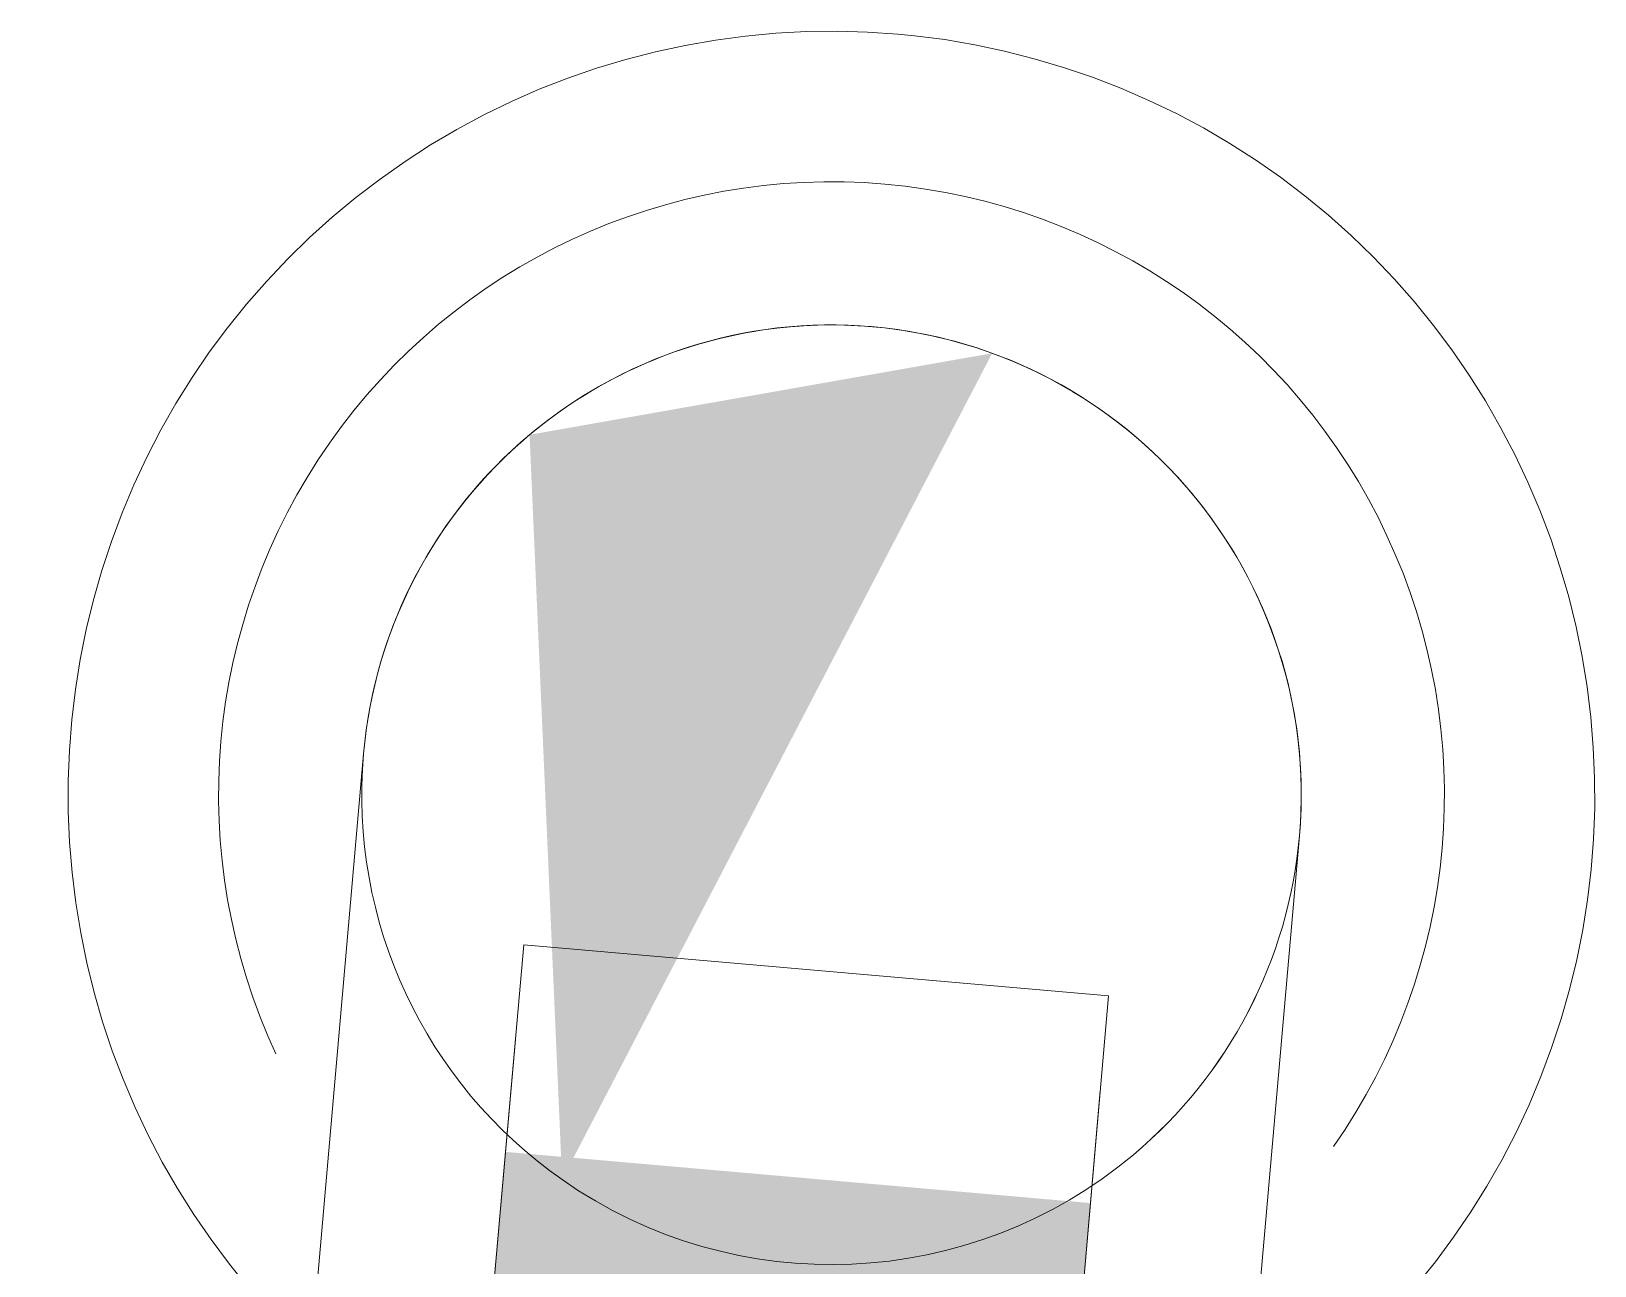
# Model space of a CAD drawing. Header units: millimetres. Extents: x 632 to 546626, y -3890 to 22200.
# Drawn here: x 389723.11 to 389736.43, y 17011.61 to 17022.12 of the extents above; entities that cross this region are included whole.
import ezdxf

# ---------------------------------------------------------------- set-up
doc = ezdxf.new("R2010")
doc.units = ezdxf.units.MM
doc.layers.add('A-770-ME_FFE_SA', color=91, linetype='Continuous', lineweight=13)

# ---------------------------------------------------------------- blocks, each defined once
blk = doc.blocks.new('Static Line_Sayfa_Metal Deck_Pan Mount - Up to 15 _ pitch - Max 2 Users-1845519-S6_501-SECTION A6')
at = {"layer": 'A-770-ME_FFE_SA', "lineweight": 5, "transparency": 33554432}
for points in [[(4567685.188, 17012.347), (4567688.85, 17019.382), (4567684.911, 17018.688)], [(4567684.706, 17012.583), (4567680.668, 16966.424), (4567685.649, 16965.989), (4567689.687, 17012.147)]]:
    blk.add_hatch(color=256, dxfattribs=at).paths.add_polyline_path(points)
at = {"layer": 'A-770-ME_FFE_SA', "lineweight": 5}
for p, q in [((4567683.497, 17015.972), (4567681.84, 16997.045)), ((4567689.809, 16996.347), (4567691.467, 17015.274)), ((4567684.861, 17014.347), (4567684.706, 17012.583)), ((4567689.842, 17013.911), (4567684.861, 17014.347)), ((4567689.687, 17012.147), (4567689.842, 17013.911)), ((4567684.79, 17013.54), (4567684.075, 17005.366)), ((4567689.056, 17004.93), (4567689.771, 17013.104)), ((4567680.668, 16966.424), (4567684.706, 17012.583)), ((4567689.687, 17012.147), (4567685.649, 16965.989))]:
    blk.add_line(p, q, dxfattribs=at)
at = {"layer": 'A-770-ME_FFE_SA', "lineweight": 5, "flags": 128}
for points in [[(4567688.048, 17022.099), (4567687.789, 17022.116), (4567687.529, 17022.123), (4567687.269, 17022.12), (4567687.009, 17022.106), (4567686.751, 17022.082), (4567686.493, 17022.048), (4567686.237, 17022.003), (4567685.983, 17021.948), (4567685.731, 17021.883), (4567685.482, 17021.808), (4567685.236, 17021.723), (4567684.994, 17021.629), (4567684.756, 17021.524), (4567684.522, 17021.411), (4567684.293, 17021.288), (4567684.069, 17021.156), (4567683.851, 17021.015), (4567683.638, 17020.865), (4567683.432, 17020.707), (4567683.231, 17020.541), (4567683.038, 17020.367), (4567682.852, 17020.186), (4567682.673, 17019.997), (4567682.502, 17019.801), (4567682.339, 17019.599), (4567682.184, 17019.39), (4567682.038, 17019.175), (4567681.9, 17018.955), (4567681.772, 17018.729), (4567681.652, 17018.498), (4567681.542, 17018.262), (4567681.441, 17018.023), (4567681.35, 17017.779), (4567681.268, 17017.532), (4567681.197, 17017.282), (4567681.136, 17017.03), (4567681.085, 17016.775), (4567681.044, 17016.518), (4567681.013, 17016.26), (4567680.993, 17016.001), (4567680.983, 17015.741), (4567680.983, 17015.481), (4567680.994, 17015.221), (4567681.016, 17014.962), (4567681.047, 17014.704), (4567681.089, 17014.447), (4567681.141, 17014.193), (4567681.204, 17013.94), (4567681.276, 17013.691), (4567681.358, 17013.444), (4567681.45, 17013.201), (4567681.552, 17012.961), (4567681.663, 17012.726), (4567681.784, 17012.496), (4567681.913, 17012.271), (4567682.052, 17012.051), (4567682.199, 17011.836), (4567682.355, 17011.628), (4567682.518, 17011.426)], [(4567688.048, 17022.099), (4567687.789, 17022.116), (4567687.529, 17022.123), (4567687.269, 17022.12), (4567687.009, 17022.106), (4567686.751, 17022.082), (4567686.493, 17022.048), (4567686.237, 17022.003), (4567685.983, 17021.948), (4567685.731, 17021.883), (4567685.482, 17021.808), (4567685.236, 17021.723), (4567684.994, 17021.629), (4567684.756, 17021.524), (4567684.522, 17021.411), (4567684.293, 17021.288), (4567684.069, 17021.156), (4567683.851, 17021.015), (4567683.638, 17020.865), (4567683.432, 17020.707), (4567683.231, 17020.541), (4567683.038, 17020.367), (4567682.852, 17020.186), (4567682.673, 17019.997), (4567682.502, 17019.801), (4567682.339, 17019.599), (4567682.184, 17019.39), (4567682.038, 17019.175), (4567681.9, 17018.955), (4567681.772, 17018.729), (4567681.652, 17018.498), (4567681.542, 17018.262), (4567681.441, 17018.023), (4567681.35, 17017.779), (4567681.268, 17017.532), (4567681.197, 17017.282), (4567681.136, 17017.03), (4567681.085, 17016.775), (4567681.044, 17016.518), (4567681.013, 17016.26), (4567680.993, 17016.001), (4567680.983, 17015.741), (4567680.983, 17015.481), (4567680.994, 17015.221), (4567681.016, 17014.962), (4567681.047, 17014.704), (4567681.089, 17014.447), (4567681.141, 17014.193), (4567681.204, 17013.94), (4567681.276, 17013.691), (4567681.358, 17013.444), (4567681.45, 17013.201), (4567681.552, 17012.961), (4567681.663, 17012.726), (4567681.784, 17012.496), (4567681.913, 17012.271), (4567682.052, 17012.051), (4567682.199, 17011.836), (4567682.355, 17011.628), (4567682.518, 17011.426)], [(4567688.048, 17022.099), (4567687.789, 17022.116), (4567687.529, 17022.123), (4567687.269, 17022.12), (4567687.009, 17022.106), (4567686.751, 17022.082), (4567686.493, 17022.048), (4567686.237, 17022.003), (4567685.983, 17021.948), (4567685.731, 17021.883), (4567685.482, 17021.808), (4567685.236, 17021.723), (4567684.994, 17021.629), (4567684.756, 17021.524), (4567684.522, 17021.411), (4567684.293, 17021.288), (4567684.069, 17021.156), (4567683.851, 17021.015), (4567683.638, 17020.865), (4567683.432, 17020.707), (4567683.231, 17020.541), (4567683.038, 17020.367), (4567682.852, 17020.186), (4567682.673, 17019.997), (4567682.502, 17019.801), (4567682.339, 17019.599), (4567682.184, 17019.39), (4567682.038, 17019.175), (4567681.9, 17018.955), (4567681.772, 17018.729), (4567681.652, 17018.498), (4567681.542, 17018.262), (4567681.441, 17018.023), (4567681.35, 17017.779), (4567681.268, 17017.532), (4567681.197, 17017.282), (4567681.136, 17017.03), (4567681.085, 17016.775), (4567681.044, 17016.518), (4567681.013, 17016.26), (4567680.993, 17016.001), (4567680.983, 17015.741), (4567680.983, 17015.481), (4567680.994, 17015.221), (4567681.016, 17014.962), (4567681.047, 17014.704), (4567681.089, 17014.447), (4567681.141, 17014.193), (4567681.204, 17013.94), (4567681.276, 17013.691), (4567681.358, 17013.444), (4567681.45, 17013.201), (4567681.552, 17012.961), (4567681.663, 17012.726), (4567681.784, 17012.496), (4567681.913, 17012.271), (4567682.052, 17012.051), (4567682.199, 17011.836), (4567682.355, 17011.628), (4567682.518, 17011.426)], [(4567688.048, 17022.099), (4567687.789, 17022.116), (4567687.529, 17022.123), (4567687.269, 17022.12), (4567687.009, 17022.106), (4567686.751, 17022.082), (4567686.493, 17022.048), (4567686.237, 17022.003), (4567685.983, 17021.948), (4567685.731, 17021.883), (4567685.482, 17021.808), (4567685.236, 17021.723), (4567684.994, 17021.629), (4567684.756, 17021.524), (4567684.522, 17021.411), (4567684.293, 17021.288), (4567684.069, 17021.156), (4567683.851, 17021.015), (4567683.638, 17020.865), (4567683.432, 17020.707), (4567683.231, 17020.541), (4567683.038, 17020.367), (4567682.852, 17020.186), (4567682.673, 17019.997), (4567682.502, 17019.801), (4567682.339, 17019.599), (4567682.184, 17019.39), (4567682.038, 17019.175), (4567681.9, 17018.955), (4567681.772, 17018.729), (4567681.652, 17018.498), (4567681.542, 17018.262), (4567681.441, 17018.023), (4567681.35, 17017.779), (4567681.268, 17017.532), (4567681.197, 17017.282), (4567681.136, 17017.03), (4567681.085, 17016.775), (4567681.044, 17016.518), (4567681.013, 17016.26), (4567680.993, 17016.001), (4567680.983, 17015.741), (4567680.983, 17015.481), (4567680.994, 17015.221), (4567681.016, 17014.962), (4567681.047, 17014.704), (4567681.089, 17014.447), (4567681.141, 17014.193), (4567681.204, 17013.94), (4567681.276, 17013.691), (4567681.358, 17013.444), (4567681.45, 17013.201), (4567681.552, 17012.961), (4567681.663, 17012.726), (4567681.784, 17012.496), (4567681.913, 17012.271), (4567682.052, 17012.051), (4567682.199, 17011.836), (4567682.355, 17011.628), (4567682.518, 17011.426)], [(4567688.048, 17022.099), (4567687.789, 17022.116), (4567687.529, 17022.123), (4567687.269, 17022.12), (4567687.009, 17022.106), (4567686.751, 17022.082), (4567686.493, 17022.048), (4567686.237, 17022.003), (4567685.983, 17021.948), (4567685.731, 17021.883), (4567685.482, 17021.808), (4567685.236, 17021.723), (4567684.994, 17021.629), (4567684.756, 17021.524), (4567684.522, 17021.411), (4567684.293, 17021.288), (4567684.069, 17021.156), (4567683.851, 17021.015), (4567683.638, 17020.865), (4567683.432, 17020.707), (4567683.231, 17020.541), (4567683.038, 17020.367), (4567682.852, 17020.186), (4567682.673, 17019.997), (4567682.502, 17019.801), (4567682.339, 17019.599), (4567682.184, 17019.39), (4567682.038, 17019.175), (4567681.9, 17018.955), (4567681.772, 17018.729), (4567681.652, 17018.498), (4567681.542, 17018.262), (4567681.441, 17018.023), (4567681.35, 17017.779), (4567681.268, 17017.532), (4567681.197, 17017.282), (4567681.136, 17017.03), (4567681.085, 17016.775), (4567681.044, 17016.518), (4567681.013, 17016.26), (4567680.993, 17016.001), (4567680.983, 17015.741), (4567680.983, 17015.481), (4567680.994, 17015.221), (4567681.016, 17014.962), (4567681.047, 17014.704), (4567681.089, 17014.447), (4567681.141, 17014.193), (4567681.204, 17013.94), (4567681.276, 17013.691), (4567681.358, 17013.444), (4567681.45, 17013.201), (4567681.552, 17012.961), (4567681.663, 17012.726), (4567681.784, 17012.496), (4567681.913, 17012.271), (4567682.052, 17012.051), (4567682.199, 17011.836), (4567682.355, 17011.628), (4567682.518, 17011.426)], [(4567688.048, 17022.099), (4567687.789, 17022.116), (4567687.529, 17022.123), (4567687.269, 17022.12), (4567687.009, 17022.106), (4567686.751, 17022.082), (4567686.493, 17022.048), (4567686.237, 17022.003), (4567685.983, 17021.948), (4567685.731, 17021.883), (4567685.482, 17021.808), (4567685.236, 17021.723), (4567684.994, 17021.629), (4567684.756, 17021.524), (4567684.522, 17021.411), (4567684.293, 17021.288), (4567684.069, 17021.156), (4567683.851, 17021.015), (4567683.638, 17020.865), (4567683.432, 17020.707), (4567683.231, 17020.541), (4567683.038, 17020.367), (4567682.852, 17020.186), (4567682.673, 17019.997), (4567682.502, 17019.801), (4567682.339, 17019.599), (4567682.184, 17019.39), (4567682.038, 17019.175), (4567681.9, 17018.955), (4567681.772, 17018.729), (4567681.652, 17018.498), (4567681.542, 17018.262), (4567681.441, 17018.023), (4567681.35, 17017.779), (4567681.268, 17017.532), (4567681.197, 17017.282), (4567681.136, 17017.03), (4567681.085, 17016.775), (4567681.044, 17016.518), (4567681.013, 17016.26), (4567680.993, 17016.001), (4567680.983, 17015.741), (4567680.983, 17015.481), (4567680.994, 17015.221), (4567681.016, 17014.962), (4567681.047, 17014.704), (4567681.089, 17014.447), (4567681.141, 17014.193), (4567681.204, 17013.94), (4567681.276, 17013.691), (4567681.358, 17013.444), (4567681.45, 17013.201), (4567681.552, 17012.961), (4567681.663, 17012.726), (4567681.784, 17012.496), (4567681.913, 17012.271), (4567682.052, 17012.051), (4567682.199, 17011.836), (4567682.355, 17011.628), (4567682.518, 17011.426)], [(4567688.048, 17022.099), (4567687.789, 17022.116), (4567687.529, 17022.123), (4567687.269, 17022.12), (4567687.009, 17022.106), (4567686.751, 17022.082), (4567686.493, 17022.048), (4567686.237, 17022.003), (4567685.983, 17021.948), (4567685.731, 17021.883), (4567685.482, 17021.808), (4567685.236, 17021.723), (4567684.994, 17021.629), (4567684.756, 17021.524), (4567684.522, 17021.411), (4567684.293, 17021.288), (4567684.069, 17021.156), (4567683.851, 17021.015), (4567683.638, 17020.865), (4567683.432, 17020.707), (4567683.231, 17020.541), (4567683.038, 17020.367), (4567682.852, 17020.186), (4567682.673, 17019.997), (4567682.502, 17019.801), (4567682.339, 17019.599), (4567682.184, 17019.39), (4567682.038, 17019.175), (4567681.9, 17018.955), (4567681.772, 17018.729), (4567681.652, 17018.498), (4567681.542, 17018.262), (4567681.441, 17018.023), (4567681.35, 17017.779), (4567681.268, 17017.532), (4567681.197, 17017.282), (4567681.136, 17017.03), (4567681.085, 17016.775), (4567681.044, 17016.518), (4567681.013, 17016.26), (4567680.993, 17016.001), (4567680.983, 17015.741), (4567680.983, 17015.481), (4567680.994, 17015.221), (4567681.016, 17014.962), (4567681.047, 17014.704), (4567681.089, 17014.447), (4567681.141, 17014.193), (4567681.204, 17013.94), (4567681.276, 17013.691), (4567681.358, 17013.444), (4567681.45, 17013.201), (4567681.552, 17012.961), (4567681.663, 17012.726), (4567681.784, 17012.496), (4567681.913, 17012.271), (4567682.052, 17012.051), (4567682.199, 17011.836), (4567682.355, 17011.628), (4567682.518, 17011.426)], [(4567688.048, 17022.099), (4567687.789, 17022.116), (4567687.529, 17022.123), (4567687.269, 17022.12), (4567687.009, 17022.106), (4567686.751, 17022.082), (4567686.493, 17022.048), (4567686.237, 17022.003), (4567685.983, 17021.948), (4567685.731, 17021.883), (4567685.482, 17021.808), (4567685.236, 17021.723), (4567684.994, 17021.629), (4567684.756, 17021.524), (4567684.522, 17021.411), (4567684.293, 17021.288), (4567684.069, 17021.156), (4567683.851, 17021.015), (4567683.638, 17020.865), (4567683.432, 17020.707), (4567683.231, 17020.541), (4567683.038, 17020.367), (4567682.852, 17020.186), (4567682.673, 17019.997), (4567682.502, 17019.801), (4567682.339, 17019.599), (4567682.184, 17019.39), (4567682.038, 17019.175), (4567681.9, 17018.955), (4567681.772, 17018.729), (4567681.652, 17018.498), (4567681.542, 17018.262), (4567681.441, 17018.023), (4567681.35, 17017.779), (4567681.268, 17017.532), (4567681.197, 17017.282), (4567681.136, 17017.03), (4567681.085, 17016.775), (4567681.044, 17016.518), (4567681.013, 17016.26), (4567680.993, 17016.001), (4567680.983, 17015.741), (4567680.983, 17015.481), (4567680.994, 17015.221), (4567681.016, 17014.962), (4567681.047, 17014.704), (4567681.089, 17014.447), (4567681.141, 17014.193), (4567681.204, 17013.94), (4567681.276, 17013.691), (4567681.358, 17013.444), (4567681.45, 17013.201), (4567681.552, 17012.961), (4567681.663, 17012.726), (4567681.784, 17012.496), (4567681.913, 17012.271), (4567682.052, 17012.051), (4567682.199, 17011.836), (4567682.355, 17011.628), (4567682.518, 17011.426)], [(4567688.048, 17022.099), (4567687.789, 17022.116), (4567687.529, 17022.123), (4567687.269, 17022.12), (4567687.009, 17022.106), (4567686.751, 17022.082), (4567686.493, 17022.048), (4567686.237, 17022.003), (4567685.983, 17021.948), (4567685.731, 17021.883), (4567685.482, 17021.808), (4567685.236, 17021.723), (4567684.994, 17021.629), (4567684.756, 17021.524), (4567684.522, 17021.411), (4567684.293, 17021.288), (4567684.069, 17021.156), (4567683.851, 17021.015), (4567683.638, 17020.865), (4567683.432, 17020.707), (4567683.231, 17020.541), (4567683.038, 17020.367), (4567682.852, 17020.186), (4567682.673, 17019.997), (4567682.502, 17019.801), (4567682.339, 17019.599), (4567682.184, 17019.39), (4567682.038, 17019.175), (4567681.9, 17018.955), (4567681.772, 17018.729), (4567681.652, 17018.498), (4567681.542, 17018.262), (4567681.441, 17018.023), (4567681.35, 17017.779), (4567681.268, 17017.532), (4567681.197, 17017.282), (4567681.136, 17017.03), (4567681.085, 17016.775), (4567681.044, 17016.518), (4567681.013, 17016.26), (4567680.993, 17016.001), (4567680.983, 17015.741), (4567680.983, 17015.481), (4567680.994, 17015.221), (4567681.016, 17014.962), (4567681.047, 17014.704), (4567681.089, 17014.447), (4567681.141, 17014.193), (4567681.204, 17013.94), (4567681.276, 17013.691), (4567681.358, 17013.444), (4567681.45, 17013.201), (4567681.552, 17012.961), (4567681.663, 17012.726), (4567681.784, 17012.496), (4567681.913, 17012.271), (4567682.052, 17012.051), (4567682.199, 17011.836), (4567682.355, 17011.628), (4567682.518, 17011.426)], [(4567688.048, 17022.099), (4567687.789, 17022.116), (4567687.529, 17022.123), (4567687.269, 17022.12), (4567687.009, 17022.106), (4567686.751, 17022.082), (4567686.493, 17022.048), (4567686.237, 17022.003), (4567685.983, 17021.948), (4567685.731, 17021.883), (4567685.482, 17021.808), (4567685.236, 17021.723), (4567684.994, 17021.629), (4567684.756, 17021.524), (4567684.522, 17021.411), (4567684.293, 17021.288), (4567684.069, 17021.156), (4567683.851, 17021.015), (4567683.638, 17020.865), (4567683.432, 17020.707), (4567683.231, 17020.541), (4567683.038, 17020.367), (4567682.852, 17020.186), (4567682.673, 17019.997), (4567682.502, 17019.801), (4567682.339, 17019.599), (4567682.184, 17019.39), (4567682.038, 17019.175), (4567681.9, 17018.955), (4567681.772, 17018.729), (4567681.652, 17018.498), (4567681.542, 17018.262), (4567681.441, 17018.023), (4567681.35, 17017.779), (4567681.268, 17017.532), (4567681.197, 17017.282), (4567681.136, 17017.03), (4567681.085, 17016.775), (4567681.044, 17016.518), (4567681.013, 17016.26), (4567680.993, 17016.001), (4567680.983, 17015.741), (4567680.983, 17015.481), (4567680.994, 17015.221), (4567681.016, 17014.962), (4567681.047, 17014.704), (4567681.089, 17014.447), (4567681.141, 17014.193), (4567681.204, 17013.94), (4567681.276, 17013.691), (4567681.358, 17013.444), (4567681.45, 17013.201), (4567681.552, 17012.961), (4567681.663, 17012.726), (4567681.784, 17012.496), (4567681.913, 17012.271), (4567682.052, 17012.051), (4567682.199, 17011.836), (4567682.355, 17011.628), (4567682.518, 17011.426)], [(4567692.461, 17011.446), (4567692.625, 17011.648), (4567692.779, 17011.857), (4567692.926, 17012.072), (4567693.063, 17012.292), (4567693.192, 17012.518), (4567693.312, 17012.749), (4567693.422, 17012.984), (4567693.523, 17013.224), (4567693.614, 17013.468), (4567693.695, 17013.715), (4567693.767, 17013.965), (4567693.828, 17014.217), (4567693.879, 17014.472), (4567693.92, 17014.729), (4567693.951, 17014.987), (4567693.971, 17015.246), (4567693.981, 17015.506), (4567693.98, 17015.766), (4567693.969, 17016.026), (4567693.948, 17016.285), (4567693.916, 17016.543), (4567693.875, 17016.8), (4567693.822, 17017.054), (4567693.76, 17017.307), (4567693.688, 17017.556), (4567693.606, 17017.803), (4567693.513, 17018.046), (4567693.412, 17018.285), (4567693.301, 17018.52), (4567693.18, 17018.751), (4567693.05, 17018.976), (4567692.912, 17019.196), (4567692.765, 17019.41), (4567692.609, 17019.619), (4567692.445, 17019.82), (4567692.273, 17020.016), (4567692.094, 17020.204), (4567691.907, 17020.384), (4567691.713, 17020.558), (4567691.512, 17020.723), (4567691.305, 17020.88), (4567691.092, 17021.029), (4567690.873, 17021.169), (4567690.649, 17021.3), (4567690.419, 17021.422), (4567690.185, 17021.535), (4567689.946, 17021.638), (4567689.704, 17021.732), (4567689.458, 17021.816), (4567689.208, 17021.89), (4567688.956, 17021.954), (4567688.702, 17022.008), (4567688.446, 17022.052), (4567688.188, 17022.085), (4567688.048, 17022.099)], [(4567692.461, 17011.446), (4567692.625, 17011.648), (4567692.779, 17011.857), (4567692.926, 17012.072), (4567693.063, 17012.292), (4567693.192, 17012.518), (4567693.312, 17012.749), (4567693.422, 17012.984), (4567693.523, 17013.224), (4567693.614, 17013.468), (4567693.695, 17013.715), (4567693.767, 17013.965), (4567693.828, 17014.217), (4567693.879, 17014.472), (4567693.92, 17014.729), (4567693.951, 17014.987), (4567693.971, 17015.246), (4567693.981, 17015.506), (4567693.98, 17015.766), (4567693.969, 17016.026), (4567693.948, 17016.285), (4567693.916, 17016.543), (4567693.875, 17016.8), (4567693.822, 17017.054), (4567693.76, 17017.307), (4567693.688, 17017.556), (4567693.606, 17017.803), (4567693.513, 17018.046), (4567693.412, 17018.285), (4567693.301, 17018.52), (4567693.18, 17018.751), (4567693.05, 17018.976), (4567692.912, 17019.196), (4567692.765, 17019.41), (4567692.609, 17019.619), (4567692.445, 17019.82), (4567692.273, 17020.016), (4567692.094, 17020.204), (4567691.907, 17020.384), (4567691.713, 17020.558), (4567691.512, 17020.723), (4567691.305, 17020.88), (4567691.092, 17021.029), (4567690.873, 17021.169), (4567690.649, 17021.3), (4567690.419, 17021.422), (4567690.185, 17021.535), (4567689.946, 17021.638), (4567689.704, 17021.732), (4567689.458, 17021.816), (4567689.208, 17021.89), (4567688.956, 17021.954), (4567688.702, 17022.008), (4567688.446, 17022.052), (4567688.188, 17022.085), (4567688.048, 17022.099)], [(4567692.461, 17011.446), (4567692.625, 17011.648), (4567692.779, 17011.857), (4567692.926, 17012.072), (4567693.063, 17012.292), (4567693.192, 17012.518), (4567693.312, 17012.749), (4567693.422, 17012.984), (4567693.523, 17013.224), (4567693.614, 17013.468), (4567693.695, 17013.715), (4567693.767, 17013.965), (4567693.828, 17014.217), (4567693.879, 17014.472), (4567693.92, 17014.729), (4567693.951, 17014.987), (4567693.971, 17015.246), (4567693.981, 17015.506), (4567693.98, 17015.766), (4567693.969, 17016.026), (4567693.948, 17016.285), (4567693.916, 17016.543), (4567693.875, 17016.8), (4567693.822, 17017.054), (4567693.76, 17017.307), (4567693.688, 17017.556), (4567693.606, 17017.803), (4567693.513, 17018.046), (4567693.412, 17018.285), (4567693.301, 17018.52), (4567693.18, 17018.751), (4567693.05, 17018.976), (4567692.912, 17019.196), (4567692.765, 17019.41), (4567692.609, 17019.619), (4567692.445, 17019.82), (4567692.273, 17020.016), (4567692.094, 17020.204), (4567691.907, 17020.384), (4567691.713, 17020.558), (4567691.512, 17020.723), (4567691.305, 17020.88), (4567691.092, 17021.029), (4567690.873, 17021.169), (4567690.649, 17021.3), (4567690.419, 17021.422), (4567690.185, 17021.535), (4567689.946, 17021.638), (4567689.704, 17021.732), (4567689.458, 17021.816), (4567689.208, 17021.89), (4567688.956, 17021.954), (4567688.702, 17022.008), (4567688.446, 17022.052), (4567688.188, 17022.085), (4567688.048, 17022.099)], [(4567692.461, 17011.446), (4567692.625, 17011.648), (4567692.779, 17011.857), (4567692.926, 17012.072), (4567693.063, 17012.292), (4567693.192, 17012.518), (4567693.312, 17012.749), (4567693.422, 17012.984), (4567693.523, 17013.224), (4567693.614, 17013.468), (4567693.695, 17013.715), (4567693.767, 17013.965), (4567693.828, 17014.217), (4567693.879, 17014.472), (4567693.92, 17014.729), (4567693.951, 17014.987), (4567693.971, 17015.246), (4567693.981, 17015.506), (4567693.98, 17015.766), (4567693.969, 17016.026), (4567693.948, 17016.285), (4567693.916, 17016.543), (4567693.875, 17016.8), (4567693.822, 17017.054), (4567693.76, 17017.307), (4567693.688, 17017.556), (4567693.606, 17017.803), (4567693.513, 17018.046), (4567693.412, 17018.285), (4567693.301, 17018.52), (4567693.18, 17018.751), (4567693.05, 17018.976), (4567692.912, 17019.196), (4567692.765, 17019.41), (4567692.609, 17019.619), (4567692.445, 17019.82), (4567692.273, 17020.016), (4567692.094, 17020.204), (4567691.907, 17020.384), (4567691.713, 17020.558), (4567691.512, 17020.723), (4567691.305, 17020.88), (4567691.092, 17021.029), (4567690.873, 17021.169), (4567690.649, 17021.3), (4567690.419, 17021.422), (4567690.185, 17021.535), (4567689.946, 17021.638), (4567689.704, 17021.732), (4567689.458, 17021.816), (4567689.208, 17021.89), (4567688.956, 17021.954), (4567688.702, 17022.008), (4567688.446, 17022.052), (4567688.188, 17022.085), (4567688.048, 17022.099)], [(4567692.461, 17011.446), (4567692.625, 17011.648), (4567692.779, 17011.857), (4567692.926, 17012.072), (4567693.063, 17012.292), (4567693.192, 17012.518), (4567693.312, 17012.749), (4567693.422, 17012.984), (4567693.523, 17013.224), (4567693.614, 17013.468), (4567693.695, 17013.715), (4567693.767, 17013.965), (4567693.828, 17014.217), (4567693.879, 17014.472), (4567693.92, 17014.729), (4567693.951, 17014.987), (4567693.971, 17015.246), (4567693.981, 17015.506), (4567693.98, 17015.766), (4567693.969, 17016.026), (4567693.948, 17016.285), (4567693.916, 17016.543), (4567693.875, 17016.8), (4567693.822, 17017.054), (4567693.76, 17017.307), (4567693.688, 17017.556), (4567693.606, 17017.803), (4567693.513, 17018.046), (4567693.412, 17018.285), (4567693.301, 17018.52), (4567693.18, 17018.751), (4567693.05, 17018.976), (4567692.912, 17019.196), (4567692.765, 17019.41), (4567692.609, 17019.619), (4567692.445, 17019.82), (4567692.273, 17020.016), (4567692.094, 17020.204), (4567691.907, 17020.384), (4567691.713, 17020.558), (4567691.512, 17020.723), (4567691.305, 17020.88), (4567691.092, 17021.029), (4567690.873, 17021.169), (4567690.649, 17021.3), (4567690.419, 17021.422), (4567690.185, 17021.535), (4567689.946, 17021.638), (4567689.704, 17021.732), (4567689.458, 17021.816), (4567689.208, 17021.89), (4567688.956, 17021.954), (4567688.702, 17022.008), (4567688.446, 17022.052), (4567688.188, 17022.085), (4567688.048, 17022.099)], [(4567692.461, 17011.446), (4567692.625, 17011.648), (4567692.779, 17011.857), (4567692.926, 17012.072), (4567693.063, 17012.292), (4567693.192, 17012.518), (4567693.312, 17012.749), (4567693.422, 17012.984), (4567693.523, 17013.224), (4567693.614, 17013.468), (4567693.695, 17013.715), (4567693.767, 17013.965), (4567693.828, 17014.217), (4567693.879, 17014.472), (4567693.92, 17014.729), (4567693.951, 17014.987), (4567693.971, 17015.246), (4567693.981, 17015.506), (4567693.98, 17015.766), (4567693.969, 17016.026), (4567693.948, 17016.285), (4567693.916, 17016.543), (4567693.875, 17016.8), (4567693.822, 17017.054), (4567693.76, 17017.307), (4567693.688, 17017.556), (4567693.606, 17017.803), (4567693.513, 17018.046), (4567693.412, 17018.285), (4567693.301, 17018.52), (4567693.18, 17018.751), (4567693.05, 17018.976), (4567692.912, 17019.196), (4567692.765, 17019.41), (4567692.609, 17019.619), (4567692.445, 17019.82), (4567692.273, 17020.016), (4567692.094, 17020.204), (4567691.907, 17020.384), (4567691.713, 17020.558), (4567691.512, 17020.723), (4567691.305, 17020.88), (4567691.092, 17021.029), (4567690.873, 17021.169), (4567690.649, 17021.3), (4567690.419, 17021.422), (4567690.185, 17021.535), (4567689.946, 17021.638), (4567689.704, 17021.732), (4567689.458, 17021.816), (4567689.208, 17021.89), (4567688.956, 17021.954), (4567688.702, 17022.008), (4567688.446, 17022.052), (4567688.188, 17022.085), (4567688.048, 17022.099)], [(4567692.461, 17011.446), (4567692.625, 17011.648), (4567692.779, 17011.857), (4567692.926, 17012.072), (4567693.063, 17012.292), (4567693.192, 17012.518), (4567693.312, 17012.749), (4567693.422, 17012.984), (4567693.523, 17013.224), (4567693.614, 17013.468), (4567693.695, 17013.715), (4567693.767, 17013.965), (4567693.828, 17014.217), (4567693.879, 17014.472), (4567693.92, 17014.729), (4567693.951, 17014.987), (4567693.971, 17015.246), (4567693.981, 17015.506), (4567693.98, 17015.766), (4567693.969, 17016.026), (4567693.948, 17016.285), (4567693.916, 17016.543), (4567693.875, 17016.8), (4567693.822, 17017.054), (4567693.76, 17017.307), (4567693.688, 17017.556), (4567693.606, 17017.803), (4567693.513, 17018.046), (4567693.412, 17018.285), (4567693.301, 17018.52), (4567693.18, 17018.751), (4567693.05, 17018.976), (4567692.912, 17019.196), (4567692.765, 17019.41), (4567692.609, 17019.619), (4567692.445, 17019.82), (4567692.273, 17020.016), (4567692.094, 17020.204), (4567691.907, 17020.384), (4567691.713, 17020.558), (4567691.512, 17020.723), (4567691.305, 17020.88), (4567691.092, 17021.029), (4567690.873, 17021.169), (4567690.649, 17021.3), (4567690.419, 17021.422), (4567690.185, 17021.535), (4567689.946, 17021.638), (4567689.704, 17021.732), (4567689.458, 17021.816), (4567689.208, 17021.89), (4567688.956, 17021.954), (4567688.702, 17022.008), (4567688.446, 17022.052), (4567688.188, 17022.085), (4567688.048, 17022.099)], [(4567692.461, 17011.446), (4567692.625, 17011.648), (4567692.779, 17011.857), (4567692.926, 17012.072), (4567693.063, 17012.292), (4567693.192, 17012.518), (4567693.312, 17012.749), (4567693.422, 17012.984), (4567693.523, 17013.224), (4567693.614, 17013.468), (4567693.695, 17013.715), (4567693.767, 17013.965), (4567693.828, 17014.217), (4567693.879, 17014.472), (4567693.92, 17014.729), (4567693.951, 17014.987), (4567693.971, 17015.246), (4567693.981, 17015.506), (4567693.98, 17015.766), (4567693.969, 17016.026), (4567693.948, 17016.285), (4567693.916, 17016.543), (4567693.875, 17016.8), (4567693.822, 17017.054), (4567693.76, 17017.307), (4567693.688, 17017.556), (4567693.606, 17017.803), (4567693.513, 17018.046), (4567693.412, 17018.285), (4567693.301, 17018.52), (4567693.18, 17018.751), (4567693.05, 17018.976), (4567692.912, 17019.196), (4567692.765, 17019.41), (4567692.609, 17019.619), (4567692.445, 17019.82), (4567692.273, 17020.016), (4567692.094, 17020.204), (4567691.907, 17020.384), (4567691.713, 17020.558), (4567691.512, 17020.723), (4567691.305, 17020.88), (4567691.092, 17021.029), (4567690.873, 17021.169), (4567690.649, 17021.3), (4567690.419, 17021.422), (4567690.185, 17021.535), (4567689.946, 17021.638), (4567689.704, 17021.732), (4567689.458, 17021.816), (4567689.208, 17021.89), (4567688.956, 17021.954), (4567688.702, 17022.008), (4567688.446, 17022.052), (4567688.188, 17022.085), (4567688.048, 17022.099)], [(4567692.461, 17011.446), (4567692.625, 17011.648), (4567692.779, 17011.857), (4567692.926, 17012.072), (4567693.063, 17012.292), (4567693.192, 17012.518), (4567693.312, 17012.749), (4567693.422, 17012.984), (4567693.523, 17013.224), (4567693.614, 17013.468), (4567693.695, 17013.715), (4567693.767, 17013.965), (4567693.828, 17014.217), (4567693.879, 17014.472), (4567693.92, 17014.729), (4567693.951, 17014.987), (4567693.971, 17015.246), (4567693.981, 17015.506), (4567693.98, 17015.766), (4567693.969, 17016.026), (4567693.948, 17016.285), (4567693.916, 17016.543), (4567693.875, 17016.8), (4567693.822, 17017.054), (4567693.76, 17017.307), (4567693.688, 17017.556), (4567693.606, 17017.803), (4567693.513, 17018.046), (4567693.412, 17018.285), (4567693.301, 17018.52), (4567693.18, 17018.751), (4567693.05, 17018.976), (4567692.912, 17019.196), (4567692.765, 17019.41), (4567692.609, 17019.619), (4567692.445, 17019.82), (4567692.273, 17020.016), (4567692.094, 17020.204), (4567691.907, 17020.384), (4567691.713, 17020.558), (4567691.512, 17020.723), (4567691.305, 17020.88), (4567691.092, 17021.029), (4567690.873, 17021.169), (4567690.649, 17021.3), (4567690.419, 17021.422), (4567690.185, 17021.535), (4567689.946, 17021.638), (4567689.704, 17021.732), (4567689.458, 17021.816), (4567689.208, 17021.89), (4567688.956, 17021.954), (4567688.702, 17022.008), (4567688.446, 17022.052), (4567688.188, 17022.085), (4567688.048, 17022.099)], [(4567692.461, 17011.446), (4567692.625, 17011.648), (4567692.779, 17011.857), (4567692.926, 17012.072), (4567693.063, 17012.292), (4567693.192, 17012.518), (4567693.312, 17012.749), (4567693.422, 17012.984), (4567693.523, 17013.224), (4567693.614, 17013.468), (4567693.695, 17013.715), (4567693.767, 17013.965), (4567693.828, 17014.217), (4567693.879, 17014.472), (4567693.92, 17014.729), (4567693.951, 17014.987), (4567693.971, 17015.246), (4567693.981, 17015.506), (4567693.98, 17015.766), (4567693.969, 17016.026), (4567693.948, 17016.285), (4567693.916, 17016.543), (4567693.875, 17016.8), (4567693.822, 17017.054), (4567693.76, 17017.307), (4567693.688, 17017.556), (4567693.606, 17017.803), (4567693.513, 17018.046), (4567693.412, 17018.285), (4567693.301, 17018.52), (4567693.18, 17018.751), (4567693.05, 17018.976), (4567692.912, 17019.196), (4567692.765, 17019.41), (4567692.609, 17019.619), (4567692.445, 17019.82), (4567692.273, 17020.016), (4567692.094, 17020.204), (4567691.907, 17020.384), (4567691.713, 17020.558), (4567691.512, 17020.723), (4567691.305, 17020.88), (4567691.092, 17021.029), (4567690.873, 17021.169), (4567690.649, 17021.3), (4567690.419, 17021.422), (4567690.185, 17021.535), (4567689.946, 17021.638), (4567689.704, 17021.732), (4567689.458, 17021.816), (4567689.208, 17021.89), (4567688.956, 17021.954), (4567688.702, 17022.008), (4567688.446, 17022.052), (4567688.188, 17022.085), (4567688.048, 17022.099)]]:
    blk.add_lwpolyline(points, dxfattribs=at)
at = {"layer": 'A-770-ME_FFE_SA', "lineweight": 5}
for radius, start, end in [(5.219, 85, 205), (5.219, 85, 205), (5.219, 85, 205), (5.219, 85, 205), (5.219, 85, 205), (5.219, 85, 205), (5.219, 85, 205), (5.219, 85, 205), (5.219, 85, 205), (5.219, 85, 205), (5.219, 85, 205), (5.219, 85, 205), (5.219, 85, 205), (5.219, 85, 205), (5.219, 85, 205), (5.219, 85, 205), (5.219, 85, 205), (5.219, 85, 205), (5.219, 85, 205), (5.219, 85, 205), (5.219, 325, 85), (5.219, 325, 85), (5.219, 325, 85), (5.219, 325, 85), (5.219, 325, 85), (5.219, 325, 85), (5.219, 325, 85), (5.219, 325, 85), (5.219, 325, 85), (5.219, 325, 85), (5.219, 325, 85), (5.219, 325, 85), (5.219, 325, 85), (5.219, 325, 85), (5.219, 325, 85), (5.219, 325, 85), (5.219, 325, 85), (5.219, 325, 85), (5.219, 325, 85), (5.219, 325, 85), (4, 355, 175), (4, 100, 130), (4, 355, 100), (4, 130, 174.9954), (4, 175, 235), (4, 175, 235), (4, 310, 355), (4, 310, 354.9954), (4, 235, 310), (4, 235, 310)]:
    blk.add_arc((4567687.482, 17015.623), radius, start, end, dxfattribs=at)
blk = doc.blocks.new('25021-APA-ZZ-ZZ-M3-AR-000001_V3_rvt-6-S6_501-SECTION A6')
at = {"layer": 'A-770-ME_FFE_SA', "color": 53, "lineweight": 5}
blk.add_blockref('Static Line_Sayfa_Metal Deck_Pan Mount - Up to 15 _ pitch - Max 2 Users-1845519-S6_501-SECTION A6', (0, 0), dxfattribs=at)

msp = doc.modelspace()

# ---------------------------------------------------------------- block references
at = {"color": 10, "lineweight": 5}
msp.add_blockref('25021-APA-ZZ-ZZ-M3-AR-000001_V3_rvt-6-S6_501-SECTION A6', (-4177957.554, 0), dxfattribs=at)

doc.saveas('drawing.dxf')
